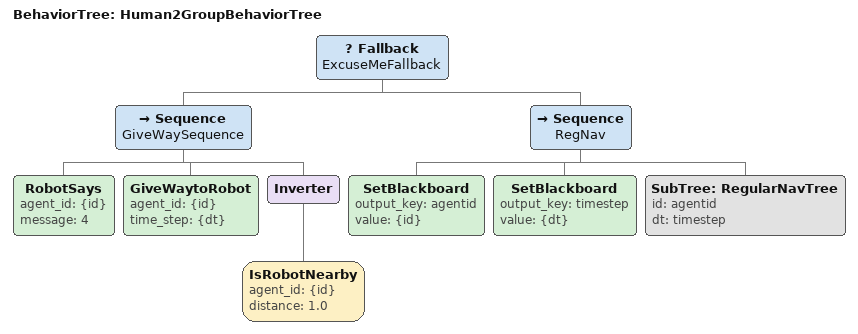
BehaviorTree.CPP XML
<root main_tree_to_execute='Human2GroupBehaviorTree'>
    <include path='BTRegularNav.xml'/>
    <BehaviorTree ID='Human2GroupBehaviorTree'>
        <Fallback name='ExcuseMeFallback'>
            <Sequence name='GiveWaySequence'>
                <RobotSays agent_id='{id}' message='4'/>
                <GiveWaytoRobot agent_id='{id}' time_step='{dt}'/>
                <Inverter>
                    <IsRobotNearby agent_id='{id}' distance='1.0'/>
                </Inverter>
            </Sequence>
            <Sequence name='RegNav'>
                <SetBlackboard output_key='agentid' value='{id}'/>
                <SetBlackboard output_key='timestep' value='{dt}'/>
                <SubTree ID='RegularNavTree' id='agentid' dt='timestep'/>
            </Sequence>
        </Fallback>
    </BehaviorTree>
</root>
